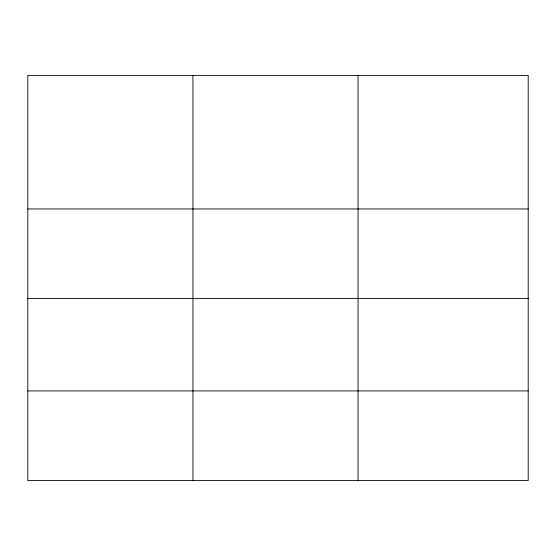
<?xml version="1.0" encoding="UTF-8"?>
<svg xmlns="http://www.w3.org/2000/svg" width="556" height="556" viewBox="0 0 556 556"><rect width="100%" height="100%" fill="white"/><g stroke="black" fill="none" stroke-linecap="round" stroke-linejoin="round"><path stroke-width="0.83" d="M528.2 298.586L528.2 75.442L27.8 75.442L27.8 480.558L528.2 480.558L528.2 298.586L27.8 298.586M27.8 208.952L528.2 208.952M27.8 390.931L528.2 390.931M358.064 75.442L358.064 480.558M192.932 75.442L192.932 480.558"/></g></svg>
